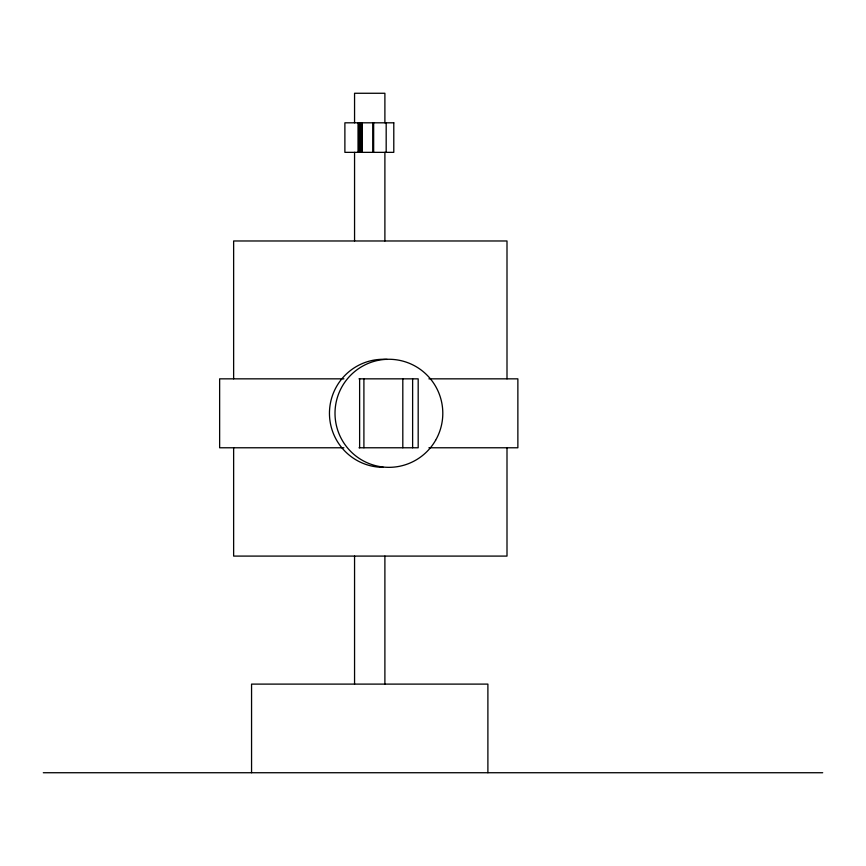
<?xml version="1.0" encoding="UTF-8"?>
<svg xmlns="http://www.w3.org/2000/svg" width="866" height="866" viewBox="0 0 866 866"><rect width="100%" height="100%" fill="white"/><g stroke="black" fill="none" stroke-linecap="round" stroke-linejoin="round"><path stroke-width="1.3" d="M343.899 378.843L219.639 378.843L219.639 447.776L343.899 447.776M358.989 378.843L418.181 378.843L418.181 447.776L358.989 447.776M428.919 378.843L517.868 378.843L517.868 447.776L428.919 447.776M43.3 772.732L822.7 772.732M507 378.843L507 240.975L233.636 240.975L233.636 378.843M507 447.776L507 556.091L233.636 556.091L233.636 447.776M487.894 772.732L487.894 684.108L251.562 684.108L251.562 772.732M412.627 378.843L412.627 447.776M402.809 378.843L402.809 447.776M386.182 122.81L386.182 152.351M384.894 122.81L384.894 93.268L354.562 93.268L354.562 122.81M384.894 152.351L384.894 240.975M384.894 556.091L384.894 684.108M373.657 122.81L373.657 152.351M372.716 122.81L372.716 152.351M363.904 378.843L363.904 447.776M362.031 122.81L362.031 152.351M361.966 122.81L361.966 152.351M361.836 122.81L361.836 152.351M361.512 122.81L361.512 152.351M360.689 122.81L360.689 152.351M359.52 122.81L359.52 152.351M359.628 378.843L359.628 447.776M359 122.81L359 152.351M358.037 122.81L358.037 152.351M354.562 152.351L354.562 240.975M354.562 556.091L354.562 684.108M383.357 467.337A54.038 53.898 -90 0 1 329.491 411.382A54.038 53.898 -90 0 1 387.189 359.412M393.792 122.81L344.885 122.81L344.885 152.351L393.792 152.351L393.792 122.81M435.587 440.318A54.038 53.898 -90 0 0 388.899 359.271A54.038 53.898 -90 0 0 342.222 440.318A54.038 53.898 -90 0 0 435.587 440.318"/></g></svg>
